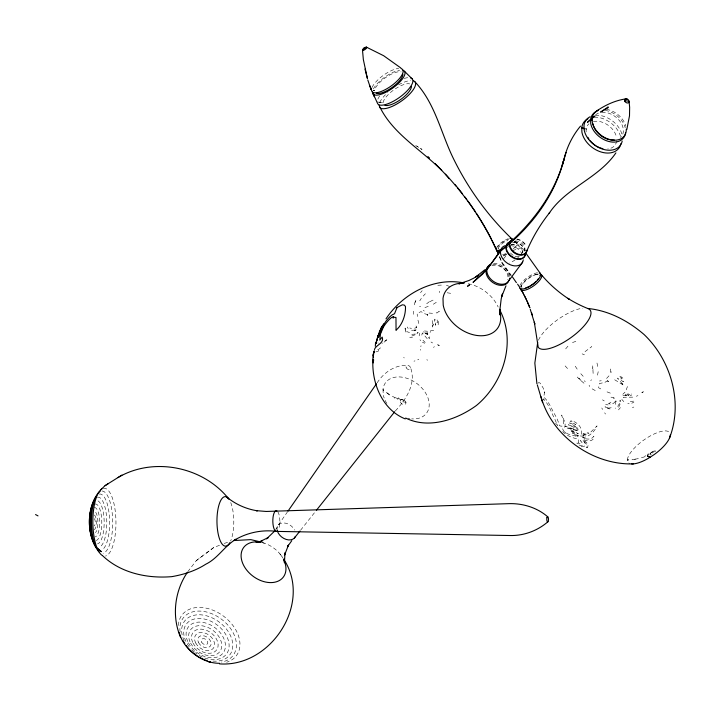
<?xml version="1.0" encoding="UTF-8"?>
<svg xmlns="http://www.w3.org/2000/svg" width="711" height="711" viewBox="0 0 711 711"><rect width="100%" height="100%" fill="white"/><g stroke="black" fill="none" stroke-linecap="round" stroke-linejoin="round"><path stroke-width="0.53" stroke-dasharray="3.56 2.67" d="M413.287 311.16L413.304 314.324M593.125 373.426L592.725 365.827M620.001 401.679L620.099 400.133L620.259 401.448M420.388 350.239L420.459 349.279M610.314 372.52L610.322 368.973L611.282 372.413M419.152 335.894L419.668 333.201M615.299 404.408L616.259 400.026L614.811 402.062A8.443 8.363 78.9 0 1 610.651 404.657M627.457 386.508L625.573 391.637L622.818 394.276M438.154 324.847L438.332 320.972L437.025 319.515L437.612 322.581L436.341 322.003L435.452 325.256L434.928 319.123L432.492 327.051L432.119 318.377M598.209 371.675L597.009 377.63M543.124 400.044L543.328 398.818L545.808 401.679A19.508 6.275 68.3 0 1 551.612 412.344L552.616 414.771A19.019 7.439 57 0 1 555.771 421.499L557.744 425.445L555.647 423.294M537.88 383.247L538.902 382.518L540.173 383.176L543.275 388.188L544.67 392.232L543.657 396.862L546.572 400.053A21.446 6.906 68.3 0 1 552.225 409.776L553.602 412.549A20.957 8.194 57 0 1 558.704 423.125L559.37 425.569A11.847 4.63 57 0 0 562.223 426.04C565.405 423.338 562.241 418.344 561.672 415.037C563.139 418.299 568.293 427.213 562.419 428.324C564.285 434.999 572.79 434.856 578.185 436.812L572.302 432.919L578.532 435.976L570.266 430.502L578.319 433.719L567.689 428.235L578.612 430.795L573.288 429.586L565.227 426.324L571.84 428.395L578.239 429.204L568.285 424.805L577.608 427.613L569.582 422.956L575.67 424.547L572.497 422.707L572.942 421.845L570.08 421.303L571.351 420.708C577.83 421.987 584.762 429.879 580.238 436.261L584.451 435.612L582.54 434.688L586.06 434.999L583.038 433.701L587.553 434.305L588.93 433.523L587.099 432.91L590.183 432.652L597.053 425.898C594.494 431.728 589.232 436.874 582.673 437.647C586.033 439.514 591.756 440.1 593.854 436.216C594.716 439.336 590.992 441.211 588.353 440.936A10.381 4.995 32.5 0 1 584.54 439.94L583.224 439.354L587.09 443.193A8.105 3.902 32.5 0 1 588.041 445.815C587.473 448.419 585.997 448.383 586.868 445.717A8.328 4.008 32.5 0 0 585.864 443.397L582.656 440.065A7.617 3.671 32.5 0 1 585.037 443.344L585.144 445.246L584.264 446.375L581.456 446.304L579.092 445.006L581.589 445.975L582.513 445.104A6.15 2.96 32.5 0 0 581.945 442.589L580.514 440.438C582.105 443.966 578.212 444.97 576.114 442.58L578.541 442.784L578.443 439.06C572.675 438.083 566.774 435.879 562.694 431.533M429.746 336.756L429.426 338.605L428.004 337.058L427.382 332.641L426.689 335.512L426.005 332.375L425.534 334.232L423.569 331.637M421.792 335.112L422.343 332.935L427.986 339.6M420.814 346.764L421.045 345.706M620.099 403.999L618.161 408.505M650.032 454.258L650.832 452.943A3.2 1.12 -35.5 0 1 654.076 450.845A3.2 1.12 -35.5 0 1 655.275 451.645M374.555 90.795L373.062 90.341L374.564 90.848L375.115 88.706A16.895 5.91 -35.5 0 1 387.131 76.566A16.895 5.91 -35.5 0 1 401.137 71.891M377.221 101.975L383.122 102.819L383.682 100.722A16.895 5.91 -35.5 0 1 395.707 88.591A16.895 5.91 -35.5 0 1 409.714 83.907M400.222 400.711L401.235 399.475A3.2 2.257 36.6 0 1 405.59 401.466A3.2 2.257 36.6 0 1 404.017 404.568A3.2 2.257 36.6 0 1 400.204 401.502L406.034 402.222L405.99 400.711L401.057 399.582M414.273 304.859L415.02 302.371M586.175 131.899A16.895 11.927 36.6 0 1 586.184 129.322L587.108 126.247A16.895 11.927 36.6 0 1 589.01 123.776M415.899 300.175L415.028 302.317L416.673 299.055M610.962 397.12L614.455 398.062L613.344 400.062M419.757 300.86L421.321 298.371M414.762 330.473L416.077 329.842L412.167 332.046M414.557 328.233L415.997 327.807L416.424 326.891L415.722 325.256M521.572 285.173L520.79 286.826A12.754 4.462 -35.5 0 1 538.769 274.002L536.956 274.206M427.622 334.508L427.88 333.983L424.698 333.13M620.436 407.599L618.49 409.909M619.548 403.35L617.806 406.257L615.175 408.318M276.117 528.877L277.441 526.478M432.421 325.922L433.159 324.625M544.448 391.885L544.333 392.863M584.469 434.03L582.611 437.247L580.585 435.576M187.757 571.76L196.272 560.659L204.537 554.42M275.672 529.677L276.641 528.131M426.671 303.748L430.813 300.575L433.106 300.158M437.718 344.791L439.327 345.484L437.549 344.764M278.454 524.851L287.306 512.116M377.114 382.891C383.558 372.608 395.263 364.485 407.785 365.41M450.676 293.323L444.633 292.372M590.761 380.705L591.472 379.718M420.512 292.71L422.156 290.71M608.98 375.843L606.492 378.536M300.566 530.246L315.684 511.218M395.378 410.887C405.883 399.742 416.548 383.593 410.54 367.685M565.654 348.897L568.702 345.288M642.086 392.765L643.366 391.752L641.686 392.534M433.541 347.51L434.35 346.63M423.214 296.06L425.4 293.75M417.206 333.326L418.148 332.419L416.877 333.299M430.004 332.384L430.742 331.664M578.798 378.59L579.207 378.19L581.234 380.883L577.216 377.026M607.976 407.838L604.99 406.834L607.505 408.203L610.856 407.821L613.469 406.63M205.897 553.434L213.647 547.577L220.357 544.946M196.272 560.659L213.647 547.577M582.105 353.847L584.442 354.825M585.029 351.652L591.588 346.755L591.205 346.31M607.958 380.465L604.768 382.447L599.373 383.531L598.626 387.771L602.448 389.806M383.976 342.213L387.922 339.085L384.918 340.889M431.621 300.789L430.155 301.624M650.681 453.12L654.947 450.045L655.133 450.73L650.094 454.649A3.2 1.12 -35.5 0 0 651.312 454.756M436.758 313.16L439.3 311.178L436.163 312.662M592.938 367.516L592.192 367.996L593.107 369.276M622.934 395.432L625.209 395.574L628.142 393.681L630.693 395.52L632.719 395.369L631.386 393.938M433.301 304.246L437.807 301.366M633.928 402.07L631.75 403.261M610.945 402.426L608.918 403.404M644.468 456.418L645.855 455.76M381.905 343.333L382.527 343.04M415.108 334.774L410.603 336.525M424.911 307.579L430.662 305.499M417.695 359.846L418.841 359.348M572.471 342.515L576.914 341.04M636.309 396.258L637.945 395.592M412.478 337.21L409.723 337.681M641.429 457.626L644.326 456.951M433.728 330.322L428.182 331.326L424.476 330.971M224.196 543.435L229.031 541.871M413.962 361.188L415.002 360.859M415.028 329.913L413.678 330.18A8.443 5.839 -31 0 1 409.589 329.62M632.355 407.439L633.848 407.074M650.396 453.467L649.925 454.027M415.304 334.01L409.172 334.659M633.554 401.146L630.275 401.502M419.499 306.405L420.654 306.219M599.48 380.998L601.266 380.723M415.997 327.807L416.735 327.7L416.424 326.891M632.746 397.147L623.431 397.253L624.96 399.084M437.834 285.262L442.375 285.04M627.511 460.213L628.808 459.875L627.422 459.857L628.053 462.239A25.543 8.932 -35.5 0 0 630.106 463.616M432.546 313.311L428.875 313.036M405.759 330.153L405.092 328.038L405.234 330.135L407.279 331.815L409.545 332.508M625.209 395.574L626.747 395.645L625.271 394.045L628.675 395.592L626.427 393.156L628.426 394.214M608.154 404.941L605.63 404.497M627.777 403.484L629.164 403.644M379.043 102.144L383.14 102.864M411.5 328.429L409.74 327.984M446.401 285.235L449.708 286.551M427.924 314.68L424.529 313.711L421.036 311.622L417.144 313.444L417.357 316.537M439.238 291.19L439.442 292.648M610.02 408.985L607.505 408.203M407.954 418.175L409.732 418.646M375.879 351.901L378.101 351.323L380.296 347.857L378.279 349.768L376.439 349.394M262.297 542.466L264.252 543.186M607.034 391.877L611.816 393.716M394.961 397.52L397.36 398.453L397.396 399.635M422.432 342.32L424.707 343.244M426.751 359.748L427.711 360.166M392.339 396.356L394.703 397.44L394.729 398.293M586.691 447.175L587.33 447.495M608.509 403.306L610.207 404.177M592.147 388.855L596.458 391.21M583.198 437.585L585.091 438.669M430.999 342L432.59 342.951M614.677 379.772L623.787 385.353L617.255 378.101L623.503 381.771L620.863 378.901L622.001 378.243L618.846 376.697L620.827 376.599L624.4 379.31M602.475 399.84L604.234 400.915M423.205 310.378L424.254 311.018M415.713 145.471L422.05 149.461L416.868 146.173M566.134 433.07L564.845 432.341M573.288 429.586L573.937 430.119M581.296 380.927L584.14 383.362M425.214 342.435L422.956 340.231M514.791 241.642L516.079 242.815M516.515 243.206L522.843 248.939L524.727 251.57M623.84 401.617L621.823 399.475M400.72 399.795L400.133 399.342L400.16 400.142M383.042 389.957L383.753 390.668L383.016 389.166A25.543 18.033 36.6 0 1 405.723 377.932A25.543 18.033 36.6 0 1 429.009 402.044A25.543 18.033 36.6 0 1 411.705 418.877M583.198 376.315L580.256 373.115M567.529 368.538L564.792 365.534M279.894 553.842L282.249 556.997M408.141 328.518L407.252 326.962M613.415 397.751L614.091 398.702M615.655 400.888L616.073 401.475M499.726 257.098L501.904 262.181L511.307 275.37M511.058 275.912L502.286 263.603L498.935 255.756A10.798 3.777 -35.5 0 0 499.797 256.333M575.226 366.192L577.608 369.756M419.961 339.734L420.628 340.782M586.184 129.215L585.704 128.469L586.184 129.322M584.478 380.696L585.215 381.86M604.679 412.798L605.461 414.06M621.823 383.211L622.703 384.669M601.755 407.963L602.635 409.429M589.081 385.264L589.766 386.544M403.777 357.215L404.168 357.98M405.972 332.135L405.234 330.135M499.371 256.387L501.966 262.421A12.629 4.417 -35.5 0 0 504.943 264.412M377.976 342.782L378.172 343.244M521.127 286.231L521.216 286.56A10.905 3.813 -35.5 0 1 528.157 278.143A10.905 3.813 -35.5 0 1 538.378 274.322M498.064 248.335L498.198 248.814A7.634 2.666 -35.5 0 1 507.894 240.425M417.961 320.119L418.912 323.807M596.982 362.992L598.209 368.698M383.016 389.166L383.193 394.409A25.543 18.033 36.6 0 0 384.18 398.062M512.747 250.903A12.629 4.417 -35.5 0 1 521.652 253.623M519.234 256.422A12.629 4.417 -35.5 0 1 517.706 257.835M515.128 259.862A12.629 4.417 -35.5 0 1 509.645 263.043M503.477 258.911A12.629 4.417 -35.5 0 1 506.641 255.4M627.422 459.857A25.543 8.932 -35.5 0 1 646.415 438.269A25.543 8.932 -35.5 0 1 669.646 432.572M513.831 242.122A10.674 3.733 -35.5 0 1 511.733 250.334M506.463 253.978A10.674 3.733 -35.5 0 1 502.784 255.542M522.363 288.159A10.905 3.813 -35.5 0 1 521.492 287.573M539.249 274.908A10.905 3.813 -35.5 0 1 539.525 275.921M511.022 244.815A7.634 2.666 -35.5 0 1 513.218 247.881M505.965 253.578A7.634 2.666 -35.5 0 1 502.126 254.325M512.391 242.878A10.798 3.777 -35.5 0 1 512.124 250.823M506.783 254.511A10.798 3.777 -35.5 0 1 503.059 256.084M508.534 246.299A9.687 3.386 -35.5 0 1 507.245 247.348M497.629 247.117A9.687 3.386 -35.5 0 1 508.783 239.172M519.937 285.449A12.629 4.417 -35.5 0 1 537.738 272.74M538.467 340.231A31.924 11.163 -35.5 0 1 582.656 308.201M496.482 247.988A9.563 3.342 -35.5 0 1 508.329 238.683M379.718 102.5A21.819 7.625 -35.5 0 1 387.611 92.643M398.578 84.822A21.819 7.625 -35.5 0 1 410.478 80.556M373.408 88.919A19.41 6.781 -35.5 0 1 399.689 70.176M372.084 87.417A18.877 6.595 -35.5 0 1 398.711 68.434M377.87 99.113A21.286 7.439 -35.5 0 1 379.727 95.896M404.23 78.423A21.286 7.439 -35.5 0 1 407.883 77.712M515.262 240.958A7.634 5.386 36.6 0 1 523.456 245.019A7.634 5.386 36.6 0 1 523.696 252.325M493.585 263.532A12.629 8.914 36.6 0 1 509.716 277.37M386.891 403.501A25.543 18.033 36.6 0 1 384.927 399.893M491.834 265.718A10.905 7.705 36.6 0 1 503.868 268.936A10.905 7.705 36.6 0 1 507.316 279.858M492.803 264.421A12.754 9.003 36.6 0 1 508.943 276.623M595.667 114.818A16.895 11.927 36.6 0 1 598.413 113.12M601.817 112.32A16.895 11.927 36.6 0 1 619.956 121.323A16.895 11.927 36.6 0 1 620.49 137.499M518.488 256.724A7.634 5.386 36.6 0 1 514.96 256.182M513.2 255.311A7.634 5.386 36.6 0 1 509.352 251.063M511.298 244.593A7.634 5.386 36.6 0 1 518.95 246.202A7.634 5.386 36.6 0 1 522.541 253.089M616.659 140.911A16.895 11.927 36.6 0 1 607.683 148.954M593.383 121.563A16.895 11.927 36.6 0 1 616.544 137.436M514.382 241.464A10.674 7.537 36.6 0 1 525.305 250.832M605.283 110.409A19.41 13.705 36.6 0 1 625.227 127.802M595.294 115.306A21.286 15.029 36.6 0 1 622.232 135.668M606.465 109.352A18.877 13.331 36.6 0 1 625.867 126.265M468.114 283.76A31.924 22.539 36.6 0 1 498.189 307.045M516.701 239.349A9.687 6.834 36.6 0 1 526.104 246.459M517.021 239.029A9.563 6.755 36.6 0 1 526.318 246.05M594.28 117.182A21.819 15.402 36.6 0 1 620.756 137.196M510.089 245.286A12.629 8.914 36.6 0 1 521.901 253.667M514.106 241.713A10.798 7.625 36.6 0 1 525.153 251.196M189.197 646.726A25.045 17.686 36.6 0 1 199.667 618.454A25.045 17.686 36.6 0 1 228.995 647.703A25.045 17.686 36.6 0 1 195.276 652.796M194.432 652.12A25.045 17.686 36.6 0 1 190.539 648.352M184.158 640.753A28.218 19.926 36.6 0 1 198.449 614.766A28.218 19.926 36.6 0 1 231.982 639.731A28.218 19.926 36.6 0 1 211.158 660.848M180.15 631.999A31.195 22.023 36.6 0 1 200.911 611.131A31.195 22.023 36.6 0 1 234.452 635.536A31.195 22.023 36.6 0 1 221.468 662.065M178.408 625.493A33.959 23.978 36.6 0 1 223.938 616.455A33.959 23.978 36.6 0 1 226.631 662.243M277.281 530.602A10.354 7.306 36.6 0 1 283.111 522.932A10.354 7.306 36.6 0 1 294.692 530.059M262.306 542.635A24.752 17.473 36.6 0 1 282.827 558.064M277.797 511.742A10.354 3.519 89.6 0 1 278.383 529.615M103.299 488.333A33.959 11.545 89.6 0 1 115.902 519.51A33.959 11.545 89.6 0 1 105.504 556.046M230.728 502.588A24.752 8.416 89.6 0 1 230.613 541.044M102.011 491.008A31.195 10.612 89.6 0 1 112.694 521.101A31.195 10.612 89.6 0 1 103.113 553.3M99.131 494.083A28.218 9.599 89.6 0 1 109.556 518.772A28.218 9.599 89.6 0 1 101.797 550.047M97.46 497.256A25.045 8.514 89.6 0 1 106.757 520.256A25.045 8.514 89.6 0 1 99.087 547.194M95.709 512.293A11.038 3.751 89.6 0 1 97.905 522.825A11.038 3.751 89.6 0 1 95.47 532.655M94.234 507.618A14.682 4.995 89.6 0 1 99.682 521.092A14.682 4.995 89.6 0 1 95.194 536.885M94.208 518.648A3.662 1.244 89.6 0 1 95.247 522.443A3.662 1.244 89.6 0 1 94.119 525.909M98.002 500.882A21.712 7.386 89.6 0 1 104.162 523.367A21.712 7.386 89.6 0 1 97.487 543.888M94.323 515.022A7.35 2.497 89.6 0 1 96.412 522.638A7.35 2.497 89.6 0 1 94.154 529.588M94.998 504.055A18.246 6.203 89.6 0 1 101.771 520.808A18.246 6.203 89.6 0 1 96.189 540.44M647.428 454.942L649.17 454.018L647.988 453.974L647.428 454.942M397.742 398.471L399.484 399.12L398.462 397.538L397.742 398.471M608.625 381.443L607.496 381.052L608.625 381.443M638.14 458.657L631.99 459.715L638.14 458.657M427.418 315.462L427.178 314.662L427.418 315.462M389.761 394.996L385.584 391.841L389.761 394.996M406.274 367.818A2.533 1.786 36.6 0 0 410.256 369.089A2.533 1.786 36.6 0 0 408.381 365.534A2.533 1.786 36.6 0 0 406.274 367.818M195.747 643.02A11.038 7.794 36.6 0 0 213.06 648.565A11.038 7.794 36.6 0 0 204.892 633.048A11.038 7.794 36.6 0 0 195.747 643.02M193.09 643.162A14.682 10.363 36.6 0 0 216.117 650.547A14.682 10.363 36.6 0 0 205.257 629.902A14.682 10.363 36.6 0 0 193.09 643.162M198.582 642.673A7.35 5.19 36.6 0 0 210.118 646.37A7.35 5.19 36.6 0 0 204.679 636.025A7.35 5.19 36.6 0 0 198.582 642.673M188.397 642.86A21.712 15.331 36.6 0 0 222.463 653.773A21.712 15.331 36.6 0 0 206.394 623.236A21.712 15.331 36.6 0 0 188.397 642.86M190.628 643.108A18.246 12.887 36.6 0 0 219.264 652.28A18.246 12.887 36.6 0 0 205.755 626.622A18.246 12.887 36.6 0 0 190.628 643.108M201.569 642.122A3.662 2.586 36.6 0 0 207.319 643.97A3.662 2.586 36.6 0 0 204.608 638.816A3.662 2.586 36.6 0 0 201.569 642.122"/><path stroke-width="1.07" d="M373.026 359.962L372.973 360.904L372.875 357.713M377.861 335.539L376.999 340.276M375.381 344.106L375.63 342.96L375.301 346.248M376.163 343.529L376.937 339.671M563.921 159.388L561.566 167.263A324.589 200.369 -1.9 0 1 516.017 236.825L509.751 242.655L509.778 243.509L516.053 237.856A321.932 211.611 7 0 0 564.001 159.157L562.321 165.254L566.08 152.438M626.818 129.526L629.502 115.831L629.644 107.29L629.084 101.282L624.578 100.589M496.474 249.81L496.607 249.277L496.474 249.81A9.687 3.386 -35.5 0 0 500.411 251.019M373.782 353.038L374.253 351.207L372.884 355.856L373.524 357.686L373.159 354.54L374.253 350.807M373.506 359.739L373.204 362.921L373.168 360.868M526.824 250.53A9.687 6.834 36.6 0 1 517.199 254.449A9.687 6.834 36.6 0 1 509.36 243.882L509.894 242.122A9.687 6.834 36.6 0 1 512.551 239.731M564.001 159.157C566.925 147.044 572.515 135.685 580.505 126.114M396.125 330.073C402.213 325.06 405.839 314.964 405.474 306.512L404.337 305.099L402.346 304.806L397.022 307.525L394.525 313.764L392.241 314.813A21.446 5.244 -59.5 0 0 386.055 321.07L384.509 323.389A20.957 2.195 -67.6 0 0 379.718 334.517L378.625 337.361A11.847 1.235 -67.6 0 1 378.332 336.472L381.06 327.949L383.816 323.674M373.71 359.997L373.213 361.348M669.46 438.189C683.244 402.79 671.086 360.219 644.006 334.454C628 320.768 608.865 310.52 587.642 308.458C580.718 305.668 574.053 302.264 567.733 298.282L569.44 299.429C558.979 292.648 549.461 284.391 541.453 274.819M526.504 251.81C532.29 237.696 540.209 224.507 549.701 212.58L549.168 213.273C566.338 187.437 598.626 178.257 615.904 152.883M505.974 285.813L501.682 296.558L502.57 293.581L501.211 298.833L499.931 309.561L500.011 314.991L499.815 309.258L500.357 313.898M187.215 572.622C174.568 591.303 171.627 616.553 180.585 637.34M382.1 326.527L379.496 331.424L375.657 343.653M287.937 511.2L376.483 383.798M506.125 246.104L500.5 250.663L486.884 269.54L500.517 251.196L505.921 246.77L506.516 244.806A10.798 7.625 36.6 0 1 510.898 241.731M508.969 280.498L522.603 262.163M386.02 318.821C402.559 293.741 434.083 276.739 464.274 282.996M397.022 307.525L396.338 308.343M294.39 538.023L299.882 531.108M316.368 510.347L394.685 411.749M291.803 540.662L287.475 546.679L288.444 545.115L284.489 555.264L284.987 552.82L284.444 562.792L284.009 558.81L284.507 561.574M274.526 531.188L266.545 538.858L268.278 537.543L258.875 542.146L262.075 541.115L259.088 541.826M100.642 489.879L105.068 485.649L108.419 483.542M484.778 269.789L475.757 276.961L478.423 275.317L473.819 278.117L469.011 280.481L458.844 283.867L463.528 282.756M590.574 119.501L591.979 120.035L590.583 119.661L587.41 122.381L590.574 119.501A19.41 13.705 36.6 0 1 596.973 111.183M592.165 118.302L594.911 116.089L592.165 118.195L592.29 122.07A18.877 13.331 36.6 0 0 610.793 139.783A18.877 13.331 36.6 0 0 626.293 129.242M547.941 521.732C537.64 530.708 524.025 535.801 510.347 535.525L276.677 531.401C262.039 529.446 246.815 532.628 234.212 540.324L235.856 539.285C224.489 546.066 217.868 558.411 205.701 564.258C195.472 570.871 183.731 574.568 171.804 576.648C147.426 578.683 120.968 573.128 102.793 555.895M362.548 50.214L366.654 47.282M363.57 48.437A2.524 0.88 -35.5 0 1 366.716 47.521A2.524 0.88 -35.5 0 1 363.508 50.285A2.524 0.88 -35.5 0 1 363.57 48.437L365.178 47.397M117.857 477.632C153.478 456.418 203.328 466.674 228.871 499.069A24.752 8.416 89.6 0 0 216.971 522.558A24.752 8.416 89.6 0 0 229.804 542.671M105.068 485.649L121.928 475.072M596.769 110.907C605.532 104.952 615.344 100.402 625.893 98.865L627.644 99.336M464.47 282.534L459.946 283.342A31.924 22.539 36.6 0 0 442.997 298.549L443.22 305.108A31.924 22.539 36.6 0 0 477.979 335.601A31.924 22.539 36.6 0 0 499.655 310.974M234.008 540.538L250.823 539.622L261.319 542.111M633.439 463.883C592.841 465.207 551.727 436.083 541 396.685M256.04 542.173L260.848 542.022L258.431 541.978A24.752 17.473 36.6 0 0 242.007 561.414A24.752 17.473 36.6 0 0 271.122 582.602A24.752 17.473 36.6 0 0 284.151 560.695M219.521 663.878C270.847 667.558 312.511 603.515 283.911 559.477M581.767 128.033L584.433 128.753M509.591 243.118L509.36 243.882M587.97 118.728A21.819 15.402 36.6 0 0 581.749 127.633L584.424 128.647M366.449 47.148L383.673 55.734L400.888 68.016M405.252 418.912C382.411 409.758 371.782 383.442 372.884 360.157M35.55 514.56L38.012 515.893M226.765 497.078C235.492 504.277 246.157 509.049 257.329 510.809L256.387 510.667L266.216 511.458L509.307 503.646C523.145 503.317 537.258 507.681 547.781 516.853M404.541 71.34L412.362 79.081M511.982 238.976C488.244 216.251 468.62 189.304 454.053 159.859C441.007 133.908 435.594 103.735 415.073 81.961M449.156 178.665C427.578 152.465 393.69 136.965 379.007 105.264M405.679 418.041C428.635 429.417 456.826 419.748 476.477 405.448C503.512 383.096 516.542 341.733 499.646 309.738M525.98 253.329L540.404 273.557M512.56 277.13L516.39 282.649M517.581 284.16L519.528 287.04A12.629 4.417 -35.5 0 0 532.69 284.48A12.629 4.417 -35.5 0 0 539.391 272.873M523.518 293.803L520.31 288.204L523.572 294.007M524.051 294.985L526.46 299.838M523.998 294.781L526.416 299.687M501.993 249.668A9.563 3.342 -35.5 0 1 496.171 249.197L491.683 239.918A321.932 291.386 1.9 0 0 465.732 198.422M492.003 240.38L496.171 249.197M542.6 402.666L537.329 384.891M371.48 89.808L369.978 86.013L371.951 91.577A18.877 6.595 -35.5 0 0 393.13 84.502A18.877 6.595 -35.5 0 0 401.173 68.629M410.656 77.934A21.286 7.439 -35.5 0 1 401.591 95.825A21.286 7.439 -35.5 0 1 377.71 103.797L372.475 92.137L374.413 96.58M372.475 92.137L374.448 96.705M498.1 253.427L496.98 250.699L498.002 253.08M526.94 300.815L529.855 307.783L526.895 300.664M531.499 312.538L532.326 314.929M530.264 309.312L534.832 324.109L534.308 322.127L538.227 347.252A31.924 11.163 -35.5 0 0 574.044 335.29A31.924 11.163 -35.5 0 0 587.642 308.458M367.765 79.881L370.991 89.337M536.903 383.762L534.85 363.09L537.436 344.266A31.924 11.163 -35.5 0 1 537.72 342.364M364.983 69.065L367.383 78.432L363.348 59.564L362.486 49.974M374.43 349.563C375.737 344.924 384.527 343.342 382.198 337.085L379.763 340.098L380.518 333.93A19.019 1.991 -67.6 0 1 383.567 326.802L384.935 324.731A19.508 4.764 -59.5 0 1 391.628 317.479L393.636 316.413L393.085 318.075L393.832 317.248L395.974 317.479L396.054 330.135M377.905 335.396L377.968 336.427M590.583 119.661L590.708 123.483A19.41 13.705 36.6 0 0 608.58 141.418A19.41 13.705 36.6 0 0 625.582 132.815M581.749 127.633L581.9 132.113A21.819 15.402 36.6 0 0 601.346 152.083A21.819 15.402 36.6 0 0 620.916 143.64M505.903 246.042L505.921 246.77A10.798 7.625 36.6 0 0 514.666 258.555A10.798 7.625 36.6 0 0 525.402 254.183M500.5 250.663L500.517 251.196M402.986 70.291A19.41 6.781 -35.5 0 1 394.721 86.609A19.41 6.781 -35.5 0 1 372.937 93.879M509.974 238.363A9.563 3.342 -35.5 0 1 512.222 239.874M670.277 434.963A25.543 8.932 -35.5 0 1 654.04 454.667L648.485 458.257A25.543 8.932 -35.5 0 1 631.626 463.892M413.322 80.787A21.819 7.625 -35.5 0 1 404.026 99.131A21.819 7.625 -35.5 0 1 379.55 107.299M540.431 274.135A12.754 4.462 -35.5 0 1 533.668 285.849A12.754 4.462 -35.5 0 1 520.372 288.435M511.698 238.949A9.687 3.386 -35.5 0 1 512.72 240.371M402.924 74.379A16.895 5.91 -35.5 0 1 392.179 87.417A16.895 5.91 -35.5 0 1 376.341 93.328M411.491 86.395A16.895 5.91 -35.5 0 1 400.746 99.433A16.895 5.91 -35.5 0 1 384.918 105.352M538.218 278.952A10.905 3.813 -35.5 0 1 537.285 280.152M536.138 281.378A10.905 3.813 -35.5 0 1 530.21 285.875M529.419 286.32A10.905 3.813 -35.5 0 1 525.66 287.911M435.008 163.486A321.932 291.386 1.9 0 1 441.762 170.285M445.415 174.142A321.932 291.386 1.9 0 1 455.92 186.042M457.271 187.668A321.932 291.386 1.9 0 1 465.101 197.587M427.942 156.58A324.589 301.526 -14.9 0 1 429.506 158.011M455.093 184.664A324.589 301.526 -14.9 0 1 462.381 193.641M464.932 196.974A324.589 301.526 -14.9 0 1 466.825 199.489M468.06 201.186A324.589 301.526 -14.9 0 1 472.3 207.168M472.895 208.03A324.589 301.526 -14.9 0 1 475.232 211.505M476.388 213.256A324.589 301.526 -14.9 0 1 491.55 239.447M499.993 250.014A7.634 2.666 -35.5 0 1 498.998 249.934M527.029 250.068A9.563 6.755 36.6 0 1 514.284 252.138A9.563 6.755 36.6 0 1 512.933 239.411M592.165 118.195A18.877 13.331 36.6 0 1 598.386 110.107M523.287 259.862A12.629 8.914 36.6 0 1 506.472 262.599A12.629 8.914 36.6 0 1 504.677 245.793M509.654 278.205A12.629 8.914 36.6 0 1 493.274 281.263A12.629 8.914 36.6 0 1 490.297 264.483M525.545 253.783A10.674 7.537 36.6 0 1 511.333 256.102A10.674 7.537 36.6 0 1 509.814 241.891M622.205 141.054A21.286 15.029 36.6 0 1 603.115 149.292A21.286 15.029 36.6 0 1 584.14 129.802L583.998 125.438A21.286 15.029 36.6 0 1 590.059 116.755M508.329 281.565A12.754 9.003 36.6 0 1 491.177 281.307A12.754 9.003 36.6 0 1 489.479 265.39M614.34 140.005A16.895 11.927 36.6 0 1 592.956 123.83M602.866 148.643A16.895 11.927 36.6 0 1 599.862 147.755M598.866 147.346A16.895 11.927 36.6 0 1 596.911 146.377M595.969 145.817A16.895 11.927 36.6 0 1 590.201 140.787M588.939 139.089A16.895 11.927 36.6 0 1 587.881 137.312M373.657 354.051A6.15 1.12 -83.3 0 1 373.435 355.429M295.394 536.405A10.354 7.306 36.6 0 1 286.115 539.409A10.354 7.306 36.6 0 1 277.281 530.602M219.477 663.292A33.959 23.978 36.6 0 1 179.199 632.594M207.212 660.759A31.195 22.023 36.6 0 1 199.933 657.604M199.062 657.106A31.195 22.023 36.6 0 1 186.122 645.552M184.851 643.722A31.195 22.023 36.6 0 1 183.198 640.913M277.566 530.841A10.354 3.519 89.6 0 1 272.837 521.901A10.354 3.519 89.6 0 1 276.917 510.907M102.491 555.584A33.959 11.545 89.6 0 1 92.857 522.647A33.959 11.545 89.6 0 1 101.806 488.972M94.741 544.839A25.045 8.514 89.6 0 1 89.755 521.741A25.045 8.514 89.6 0 1 94.776 499.22M92.865 540.458A21.712 7.386 89.6 0 1 89.408 520.639A21.712 7.386 89.6 0 1 93.603 502.481M96.065 547.692A28.218 9.599 89.6 0 1 90.448 521.67A28.218 9.599 89.6 0 1 96.109 496.296M91.337 535.321A18.246 6.203 89.6 0 1 90.786 533.543M90.537 532.583A18.246 6.203 89.6 0 1 90.555 511.333M90.804 510.4A18.246 6.203 89.6 0 1 91.364 508.694M98.989 551.878A31.195 10.612 89.6 0 1 91.506 519.901A31.195 10.612 89.6 0 1 100.171 491.434M89.933 526.247A14.682 4.995 89.6 0 1 89.942 517.724M486.013 269.967L473.019 282.338L482.538 274.188L486.013 269.967M508.481 243.837L506.276 245.722L506.303 246.459L508.507 244.655L508.481 243.837M469.456 284.844L467.696 286.16L469.456 284.844M608.047 107.068L600.599 112.107L608.074 107.681L608.047 107.068M210.403 661.985L208.305 661.55L210.403 661.985M649.97 457.306L647.472 455.893L649.97 457.306M101.3 551.62L97.3 548.261L101.3 551.62M624.747 101.122A2.524 1.778 36.6 0 0 628.684 102.624A2.524 1.778 36.6 0 0 627.066 99.042A2.524 1.778 36.6 0 0 624.747 101.122M546.972 517.697A2.533 0.862 89.6 0 0 547.497 521.83A2.533 0.862 89.6 0 0 548.448 518.497A2.533 0.862 89.6 0 0 546.972 517.697"/></g></svg>
